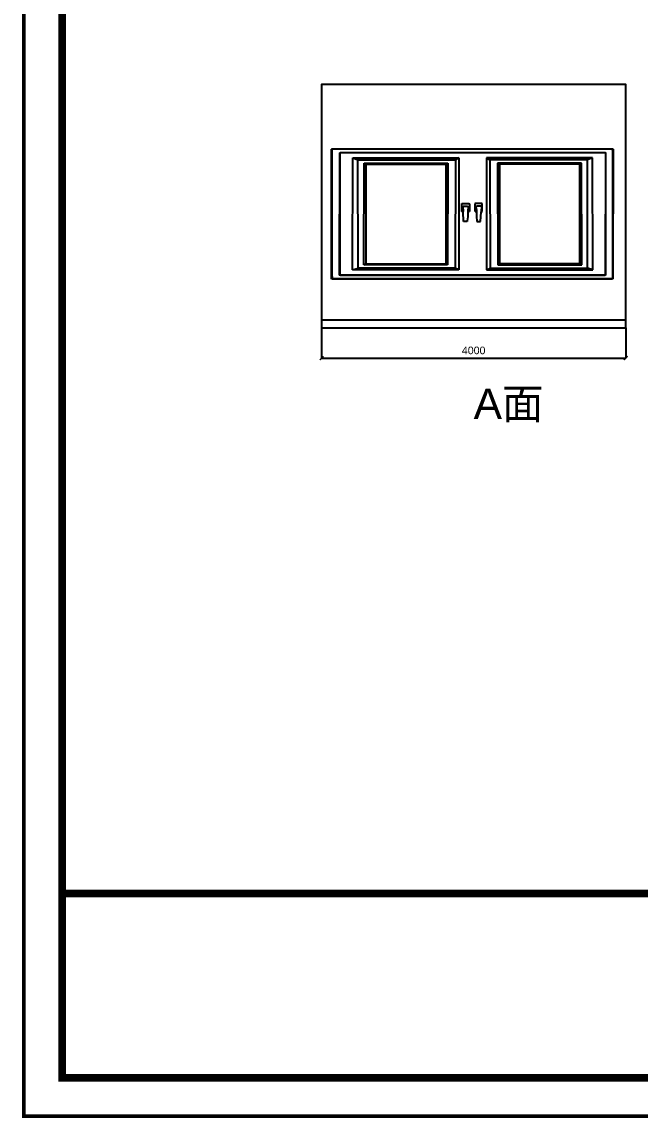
# Model space of a CAD drawing. Header units: inches. Extents: x -9450 to 207408, y -100115 to 6682.
# Drawn here: x 12592 to 15496, y -25115 to -19963 of the extents above; entities that cross this region are included whole.
import ezdxf

# ---------------------------------------------------------------- set-up
doc = ezdxf.new("R2010")
doc.units = ezdxf.units.IN
doc.header["$MEASUREMENT"] = 0
doc.layers.add('hole', color=5, linetype='Continuous')
doc.layers.add('tag', color=1, linetype='Continuous')
doc.layers.add('图纸外框', color=7, linetype='Continuous', lineweight=80)
doc.styles.get("Standard").update_dxf_attribs({"font": 'arial.ttf'})
doc.dimstyles.new('DimStyle', dxfattribs={"dimtxt": 100, "dimasz": 50, "dimexe": 0.18, "dimexo": 0.0625, "dimgap": 50, "dimtad": 1, "dimdec": 0, "dimzin": 0, "dimdsep": 46, "dimtxsty": 'Standard', "dimblk": 'ARCHTICK', "dimcen": 0.09, "dimadec": 0, "dimazin": 0, "dimtfac": 1, "dimtdec": 4, "dimtofl": 0, "dimtmove": 0, "dimatfit": 3, "dimfxl": 1, "dimtolj": 1, "dimtzin": 0, "dimarcsym": 0})

# ---------------------------------------------------------------- blocks, each defined once
blk = doc.blocks.new('图框658')
at = {"color": 0}
for points in [[(-7172.9, 174.9, 17.5, 17.5, 0), (-7172.9, -9797.1, 17.5, 17.5, 0), (7172.9, -9797.1, 17.5, 17.5, 0), (7172.9, 174.9, 17.5, 17.5, 0)], [(-6998, 0, 35, 35, 0), (-6998, -9622.2, 35, 35, 0), (6998, -9622.2, 35, 35, 0), (6998, 0, 35, 35, 0)]]:
    blk.add_lwpolyline(points, format="xyseb", close=True, dxfattribs=at)
blk.add_lwpolyline([(-6998, -8782.2, 35, 35, 0), (6998, -8782.2, 35, 35, 0)], format="xyseb", dxfattribs=at)
blk = doc.blocks.new('单图框')
at = {"layer": '图纸外框', "color": 7, "xscale": 0.10314960629921, "yscale": 0.10314960629921, "zscale": 0.03937007874016}
blk.add_blockref('图框658', (0, 0), dxfattribs=at)
blk = doc.blocks.new('_ArchTick')
at = {"color": 0, "linetype": 'ByBlock'}
blk.add_lwpolyline([(-0.5, -0.5, 0.4, 0.4, 0), (0.5, 0.5, 0.4, 0.4, 0)], format="xyseb", dxfattribs=at)
blk = doc.blocks.new('*D215')
at = {"color": 0, "linetype": 'ByBlock', "lineweight": -2}
for p, q in [((0, -0.0625), (0, -400.18)), ((4000, -0.0625), (4000, -400.18)), ((0, -400), (4000, -400))]:
    blk.add_line(p, q, dxfattribs=at)
at = {"layer": 'Defpoints'}
for p in [(0, 0), (4000, 0), (4000, -400)]:
    blk.add_point(p, dxfattribs=at)
at = {"color": 0, "lineweight": -2, "xscale": 50, "yscale": 50, "zscale": 50, "rotation": 180}
blk.add_blockref('_ArchTick', (0, -400), dxfattribs=at)
at = {"color": 0, "lineweight": -2, "xscale": 50, "yscale": 50, "zscale": 50}
blk.add_blockref('_ArchTick', (4000, -400), dxfattribs=at)
at = {"color": 0, "insert": (2000, -350), "char_height": 100, "attachment_point": 8}
blk.add_mtext('4000', dxfattribs=at)
blk = doc.blocks.new('窗前视')
at = {"linetype": 'ByBlock'}
for p, q in [((-1.488, 3.097), (-1.482, 3.103)), ((-1.488, 0.013), (-1.488, 3.097)), ((-1.482, 3.103), (1.482, 3.103)), ((-1.482, 3.087), (-1.472, 3.1)), ((-1.482, 0.113), (-1.482, 3.087)), ((-1.472, 3.1), (1.472, 3.097)), ((-1.402, 3.007), (-1.395, 3.017)), ((-1.395, 3.017), (1.402, 3.017)), ((1.402, 3.017), (1.408, 3.01)), ((1.472, 3.097), (1.482, 3.087)), ((1.482, 3.087), (1.481, 0.007)), ((1.482, 3.103), (1.488, 3.097)), ((1.488, 3.097), (1.485, 0.003)), ((-1.405, 0.093), (-1.402, 3.007)), ((-1.398, 3.003), (-1.392, 3.01)), ((-1.398, 0.097), (-1.398, 3.003)), ((-1.392, 3.01), (-1.332, 3.01)), ((-1.332, 3.01), (1.398, 3.01)), ((1.398, 3.01), (1.405, 3.003)), ((1.405, 3.003), (1.402, 0.097)), ((1.408, 3.01), (1.408, 0.093)), ((-1.265, 0.22), (-1.262, 2.883)), ((-1.262, 2.883), (-0.142, 2.883)), ((-1.262, 2.883), (-1.212, 2.84)), ((-1.212, 2.84), (-0.178, 2.84)), ((-1.208, 0.263), (-1.212, 2.84)), ((-0.178, 2.84), (-0.182, 0.263)), ((-0.142, 2.883), (-0.178, 2.84)), ((-0.142, 2.883), (-0.142, 0.217)), ((1.268, 2.883), (0.148, 2.883)), ((0.148, 2.883), (0.148, 0.217)), ((0.148, 2.883), (0.185, 2.84)), ((1.218, 2.84), (0.185, 2.84)), ((0.185, 2.84), (0.188, 0.263)), ((1.215, 0.263), (1.218, 2.84)), ((1.268, 2.883), (1.218, 2.84)), ((1.272, 0.22), (1.268, 2.883)), ((-1.148, 0.343), (-1.145, 2.76)), ((-1.145, 2.76), (-0.258, 2.76)), ((-1.145, 2.76), (-1.125, 2.737)), ((-1.125, 2.737), (-0.282, 2.737)), ((-1.125, 2.737), (-1.125, 0.363)), ((-0.282, 2.737), (-0.282, 0.363)), ((-0.258, 2.76), (-0.262, 0.34)), ((1.152, 2.76), (0.265, 2.76)), ((0.265, 2.76), (0.268, 0.34)), ((1.132, 2.737), (0.288, 2.737)), ((0.288, 2.737), (0.288, 0.363)), ((1.152, 2.76), (1.132, 2.737)), ((1.132, 2.737), (1.132, 0.363)), ((1.155, 0.343), (1.152, 2.76)), ((-0.112, 1.797), (-0.108, 1.8)), ((-0.112, 1.61), (-0.112, 1.797)), ((-0.108, 1.8), (-0.038, 1.8)), ((-0.038, 1.8), (-0.032, 1.79)), ((-0.032, 1.79), (-0.032, 1.633)), ((0.032, 1.8), (0.025, 1.79)), ((0.025, 1.79), (0.025, 1.633)), ((0.102, 1.8), (0.032, 1.8)), ((0.105, 1.797), (0.102, 1.8)), ((0.105, 1.61), (0.105, 1.797)), ((-0.102, 1.727), (-0.092, 1.737)), ((-0.102, 1.727), (-0.098, 1.61)), ((-0.092, 1.737), (-0.055, 1.737)), ((-0.055, 1.737), (-0.042, 1.723)), ((-0.042, 1.723), (-0.048, 1.643)), ((-0.048, 1.643), (-0.048, 1.61)), ((-0.032, 1.633), (-0.035, 1.61)), ((0.025, 1.633), (0.028, 1.61)), ((0.048, 1.737), (0.035, 1.723)), ((0.035, 1.723), (0.042, 1.643)), ((0.042, 1.643), (0.042, 1.61)), ((0.085, 1.737), (0.048, 1.737)), ((0.095, 1.727), (0.085, 1.737)), ((0.095, 1.727), (0.092, 1.61)), ((-0.098, 1.603), (-0.112, 1.61)), ((-0.098, 1.61), (-0.112, 1.61)), ((-0.092, 1.373), (-0.098, 1.603)), ((-0.035, 1.61), (-0.048, 1.6)), ((-0.048, 1.61), (-0.035, 1.61)), ((-0.048, 1.6), (-0.048, 1.483)), ((0.028, 1.61), (0.042, 1.6)), ((0.042, 1.61), (0.028, 1.61)), ((0.042, 1.6), (0.042, 1.483)), ((0.085, 1.373), (0.092, 1.603)), ((0.092, 1.603), (0.105, 1.61)), ((0.092, 1.61), (0.105, 1.61)), ((-0.048, 1.483), (-0.055, 1.387)), ((0.042, 1.483), (0.048, 1.387)), ((-0.055, 1.373), (-0.092, 1.373)), ((-0.055, 1.387), (-0.055, 1.373)), ((0.048, 1.387), (0.048, 1.373)), ((0.048, 1.373), (0.085, 1.373)), ((-1.148, 0.343), (-1.125, 0.363)), ((-1.125, 0.363), (-0.282, 0.363)), ((-0.262, 0.34), (-0.282, 0.363)), ((0.268, 0.34), (0.288, 0.363)), ((1.132, 0.363), (0.288, 0.363)), ((1.155, 0.343), (1.132, 0.363)), ((-1.265, 0.22), (-1.208, 0.263)), ((-0.182, 0.263), (-1.208, 0.263)), ((-0.262, 0.34), (-1.148, 0.343)), ((-0.142, 0.217), (-0.182, 0.263)), ((0.148, 0.217), (0.188, 0.263)), ((0.188, 0.263), (1.215, 0.263)), ((0.268, 0.34), (1.155, 0.343)), ((1.272, 0.22), (1.215, 0.263)), ((-0.142, 0.217), (-1.265, 0.22)), ((0.148, 0.217), (1.272, 0.22)), ((-1.485, 0), (-1.488, 0.013)), ((-1.479, 0.019), (-1.482, 0.113)), ((-1.472, 0.007), (-1.479, 0.019)), ((1.472, 0.007), (-1.472, 0.007)), ((-1.395, 0.083), (-1.405, 0.093)), ((-1.392, 0.09), (-1.398, 0.097)), ((1.402, 0.087), (-1.395, 0.083)), ((1.395, 0.09), (-1.392, 0.09)), ((1.402, 0.097), (1.395, 0.09)), ((1.408, 0.093), (1.402, 0.087)), ((1.481, 0.007), (1.472, 0.007)), ((1.485, 0.003), (1.475, 0)), ((1.475, 0), (-1.485, 0))]:
    blk.add_line(p, q, dxfattribs=at)
blk = doc.blocks.new('房间1墙面整体铺贴方案8带名字')
blk.add_lwpolyline([(0, -3200), (4000, -3200), (4000, -3102), (0, -3102)], close=True)
at = {"layer": 'hole', "xscale": 1244.87831702149, "yscale": 552.836399961331}
blk.add_blockref('窗前视', (1983, -2560), dxfattribs=at)
blk = doc.blocks.new('房间1墙面8铺贴带名字')
blk.add_lwpolyline([(0, 0), (4000, 0), (4000, 3200), (0, 3200)], close=True)
blk.add_blockref('房间1墙面整体铺贴方案8带名字', (0, 3200, -1))
at = {"layer": 'tag', "insert": (2000, -800), "char_height": 400, "attachment_point": 1}
blk.add_mtext('A面', dxfattribs=at)
dim = blk.add_linear_dim(base=(4000, -400), p1=(0, 0), p2=(4000, 0), dimstyle='DimStyle', override={"dimpost": '<>'})
dim.commit()
dim.dimension.update_dxf_attribs({"geometry": '*D215', "text_midpoint": (2000, -400)})

msp = doc.modelspace()

# ---------------------------------------------------------------- block references
for name, p, xscale, yscale, zscale in [('单图框', (20000, -15000), 10, 10, 10), ('房间1墙面8铺贴带名字', (14000, -21400), 0.35714285657746, 0.35714285657746, 0.35714285657746)]:
    msp.add_blockref(name, p, dxfattribs=dict(xscale=xscale, yscale=yscale, zscale=zscale))

doc.saveas('drawing.dxf')
